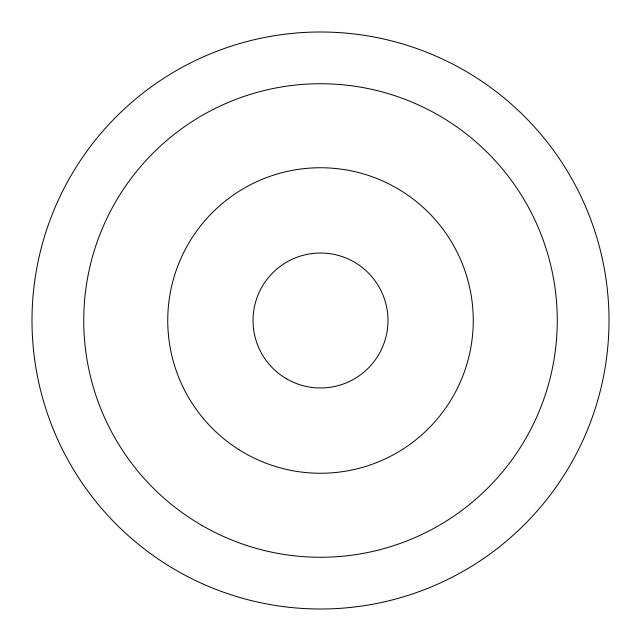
<?xml version="1.0" encoding="UTF-8"?>
<svg xmlns="http://www.w3.org/2000/svg" width="641" height="641" viewBox="0 0 641 641"><rect width="100%" height="100%" fill="white"/><g stroke="black" fill="none" stroke-linecap="round" stroke-linejoin="round"><path stroke-width="0.96" d="M171.443 567.517A288.506 288.506 0 0 0 608.95 326.085A288.506 288.506 0 0 0 181.107 67.906A288.506 288.506 0 0 0 171.443 567.517M238.989 449.694A152.758 152.758 0 0 0 473.138 326.493A152.758 152.758 0 0 0 249.373 185.313A152.758 152.758 0 0 0 238.989 449.694M286.759 378.935A67.473 67.473 0 0 0 387.973 320.5A67.473 67.473 0 0 0 286.759 262.065A67.473 67.473 0 0 0 286.759 378.935M202.099 525.532A236.769 236.769 0 0 0 557.269 320.524A236.769 236.769 0 0 0 202.131 115.444A236.769 236.769 0 0 0 202.099 525.532"/></g></svg>
